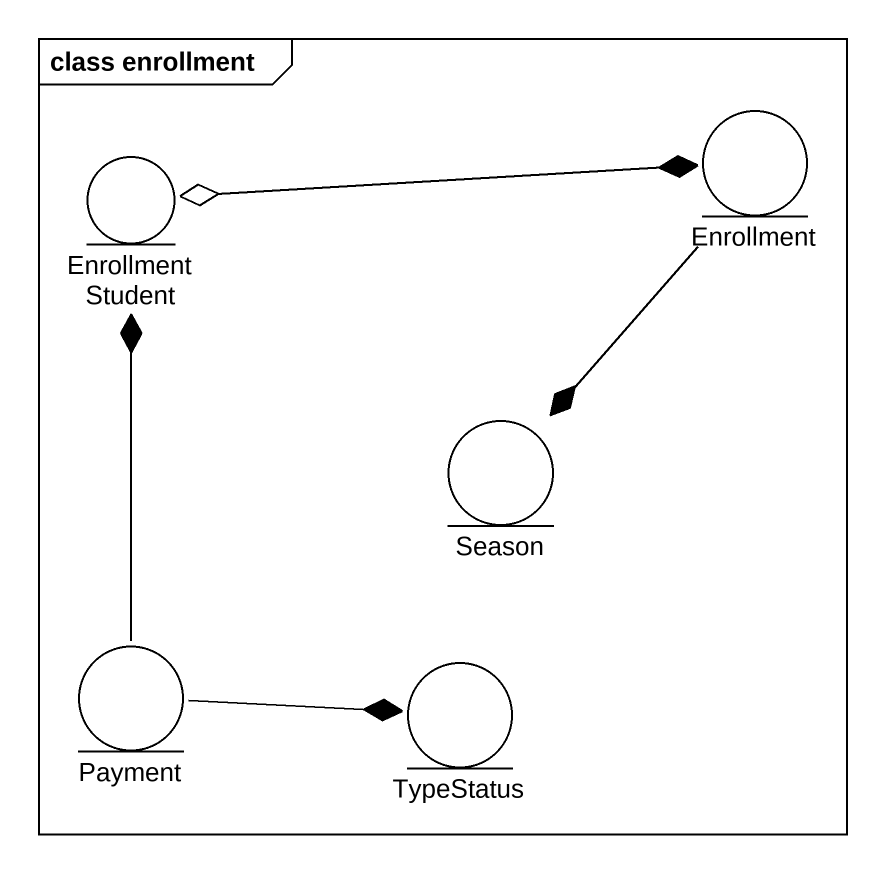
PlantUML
@startuml
mainframe class enrollment
entity EnrollmentStudent
entity Enrollment
entity Season
entity Payment
entity TypeStatus
EnrollmentStudent -right-* Enrollment
Enrollment -left-o EnrollmentStudent
Enrollment --* Season
Payment -up-* EnrollmentStudent
Payment -right-* TypeStatus
@enduml
